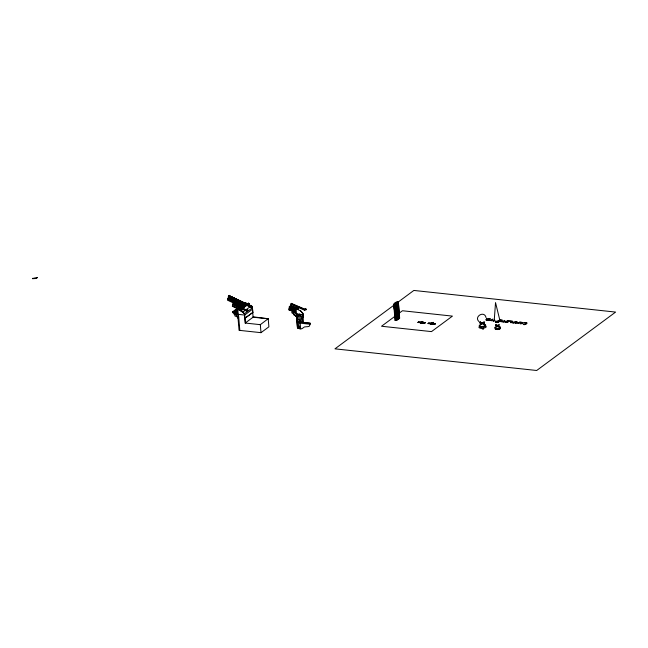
<?xml version="1.0" encoding="UTF-8"?>
<svg xmlns="http://www.w3.org/2000/svg" width="648" height="648" viewBox="0 0 648 648"><rect width="100%" height="100%" fill="white"/><g stroke="black" fill="none" stroke-linecap="round" stroke-linejoin="round"><path stroke-width="0.97" d="M229.198 295.804L229.173 295.318L228.768 295.861M252.088 306.747C252.364 305.597 251.108 307.282 252.137 306.366L228.906 295.618L246.937 304.293M252.266 306.763L250.46 305.969M240.724 310.465L239.865 310.011L240.351 308.197L239.93 309.768L232.34 306.18L233.029 303.596L246.734 310.084M247.755 304.187L245.649 302.972L245.624 303.386M304.268 322.542L310.206 323.287A12.369 10.133 53.5 0 1 310.109 324.227L309.436 325.968A2.479 2.033 53.5 0 1 308.821 326.446L307.508 326.689A19.764 16.192 53.5 0 1 307.006 326.697L304.657 326.9A3.953 3.24 53.5 0 0 304.212 327.078L302.227 328.528A4.026 3.297 53.5 0 1 300.688 328.868L300.656 328.876A6.342 5.192 53.5 0 1 299.465 328.682L300.17 323.158L300.656 328.876M494.23 320.501L495.526 302.592L499.794 320.007L501.86 320.258L501.074 320.841L498.92 320.703L500.847 321.003L500.28 321.424L497.98 321.343A1.685 0.583 -4.8 0 1 498.571 322.178A1.685 0.583 -4.8 0 1 496.133 322.502A1.685 0.583 -4.8 0 1 495.914 321.659M228.89 295.715L245.665 303.977L228.882 295.974L227.594 300.202L240.319 306.156M393.854 304.309L395.564 320.541L396.997 320.266L396.309 320.242L394.964 304.236L395.653 304.26L395.231 304.285M298.655 307.662L298.266 309.25L297.424 308.894L297.78 307.29M297.772 308.537L297.95 307.751M298.015 309.145L298.121 308.683L290.701 305.5M298.21 309.501L298.623 307.646M304.803 310.295L305.184 308.804L306.018 308.78L306.269 309.801L305.467 308.804L304.949 310.36L290.96 304.358M241.68 306.204L227.578 299.481L241.745 306.156M228.339 296.719L228.558 296.371M251.659 306.812L251.213 307.63L251.651 306.747M239.995 309.59L240.108 309.169M240.959 310.497L241.178 309.266M247.884 303.734L247.998 303.329M248.848 304.657L249.156 303.491M239.096 309.38L239.517 307.8M239.46 309.039L239.671 308.262M239.687 309.655L239.801 309.201L232.462 305.726M240.286 308.845L248.524 303.167L240.554 309.331L241.048 309.558M240.789 310.465L241.121 309.29M246.467 311.097L246.912 309.631L247.787 309.671L247.965 310.667L247.172 309.655L246.613 311.161L232.762 304.601M249.01 303.45L248.662 304.633M228.363 296.663L228.679 296.339L251.554 307.249L228.598 296.306M228.031 299.141L228.29 298.177L245.074 306.18M228.161 299.044L228.42 298.08L245.203 306.083M245.624 304.536L245.268 305.848L228.485 297.837L229.173 295.472M228.866 297.748L228.485 297.837M240.141 309.647L248.524 303.167M251.173 305.888L249.31 305.119M228.841 295.772L251.708 306.682M430.628 324.186L431.106 323.668M499.778 320.015L502.508 320.136L500.483 321.635L497.98 321.343M398.196 302.235L396.479 303.612L395.628 303.515L396.973 319.529L397.823 319.618L399.67 318.257L398.318 301.822L399.541 318.241L399.476 317.698M393.944 304.293L394.81 304.422M420.512 323.004L420.989 322.639L417.968 322.348M229.036 295.593L245.819 303.596M242.757 305.613L243.308 304.649M295.942 308.432L296.185 308.634M423.12 322.218L422.261 322.21L422.78 321.773M243.154 304.965L242.943 304.925M395.159 320.355L395.855 320.476M420.406 323.036L421.2 323.166M432.799 322.923L432.062 323.239L432.661 322.834M245.341 303.523L245.989 302.843M295.772 308.934L296.428 308.254M397.013 303.11L398.488 319.132L397.135 302.697L395.175 302.908M397.67 302.624L399.144 318.646L397.791 302.211L395.831 302.422M398.358 319.116L398.261 318.557M399.014 318.63L398.868 318.055M396.876 320.266L395.507 303.394L396.025 303.005L396.924 319.496M396.851 319.399L397.37 319.01M228.29 298.177L227.845 298.509L243.737 306.091M239.201 306.828L242.36 304.487M238.699 317.107L236.901 315.924A1.158 0.948 53.5 0 1 236.002 315.025L235.937 314.782A1.499 1.223 53.5 0 0 234.754 313.535L234.673 312.555L236.334 312.733L237.865 314.321L238.221 318.557L236.666 316.354L235.078 316.184L234.454 314.191A0.98 0.81 53.5 0 1 233.604 313.47A1.272 1.045 53.5 0 0 232.575 312.611L232.511 311.866L237.249 308.359M234.941 310.862L236.52 309.687M238.561 308.391L243.292 304.892M232.511 311.866L234.049 312.028L237.2 309.695M240.157 307.484L243.324 305.151M245.957 303.475L245.138 305.945L228.355 297.934M234.673 312.555L237.824 310.214M249.156 303.507L239.946 310.262L244.418 313.705L244.725 315.05M246.572 305.475L241.007 309.704L240.222 309.339M250.331 306.561L243.227 311.818L237.8 309.242M251.213 306.69L252.396 307.824L244.418 313.705L245.195 323.044L260.326 324.664L268.207 318.719L268.888 326.827L260.998 332.667L239.063 330.318L237.946 316.994M234.049 312.028L236.002 314.126L244.628 315.05L252.518 309.209L252.307 307.865L251.149 306.755M252.89 312.417L244.895 318.249L252.89 312.417L252.396 307.824M245.195 323.044L253.085 317.204L268.215 318.824M393.798 304.358L395.644 320.29M395.604 315.333L395.815 320.476L394.454 304.471L395.628 303.515M396.284 303.029L395.758 303.418L396.617 303.515L397.961 319.521L397.103 319.432L397.629 319.043M395.142 304.293L334.951 348.843L536.698 370.486L615.6 312.085L413.853 290.442L397.58 302.486M395.207 316.111L381.518 326.244L431.495 331.606L452.434 316.111L402.449 310.748L399.233 313.13M395.523 320.161L394.98 320.031M420.366 322.599L420.787 322.291M420.625 322.631L421.046 322.315M421.232 322.429L421.662 322.161M421.953 322.186L420.779 322.988M421.273 322.024L422.869 321.724L422.318 322.137M422.204 322.218L421.208 323.036M421.07 323.166L422.156 322.931M421.872 322.736L421.33 323.109M422.496 322.25L425.242 322.769M422.164 322.793L422.585 322.485M422.415 322.826L422.836 322.51M430.458 323.684L430.88 323.376M431.147 323.263L433.561 322.348M430.709 323.708L431.131 323.401M431.349 323.498L431.746 323.239M432.046 323.271L430.863 324.073M432.159 323.141L432.961 322.809L431.341 323.101M431.155 324.243L433.261 323.312L433.609 322.477M430.466 324.162L432.07 324.105M432.038 323.781L431.617 324.024L434.751 324.275L435.497 323.725L432.111 323.028M432.248 323.879L432.67 323.563M432.508 323.903L432.929 323.595M485.976 319.464L487.215 318.492L486.753 318.524M494.764 320.023L493.209 321.222L493.671 321.197M395.029 320.072L393.676 304.017L394.219 304.123L395.604 320.452L394.211 304.439M396.066 320.436L396.576 320.29M422.577 321.748L422.067 322.105M431.39 324.211L431.884 324.081M431.957 323.814L434.905 324.162M421.014 323.231L420.544 323.214M397.046 319.488L397.516 319.318M432.824 323.101L428.644 322.988L427.899 323.546L430.904 323.862M431.098 324.308L430.612 324.292M482.963 328.86L482.177 328.86M421.791 322.996L424.659 323.198L425.412 322.647L422.399 322.323M394.438 304.471L393.984 304.414L395.369 303.491L394.519 303.402L396.357 302.033L398.318 301.822M395.507 303.394L394.648 303.305L394.818 305.305M394.624 304.422L395.985 320.46M421.645 322.169L418.559 321.91L417.806 322.461L420.819 322.785M418.389 322.032L421.394 322.356M428.474 323.117L431.479 323.441M432.321 323.53L435.326 323.854M421.816 322.761L424.821 323.077M428.053 323.425L431.066 323.749M296.541 313.891L302.851 314.564L303.523 322.566M252.518 309.209L253.085 317.204M296.549 313.932L295.642 313.834L295.164 308.197L289.389 306.253L288.903 309.987L295.504 312.206M296.314 314.126L296.914 314.191M296.452 315.77L297.051 315.835M303.256 317.698L302.738 313.251L302.851 314.564M297.238 317.925L302.276 318.468M268.207 318.719L253.157 316.84M310.1 324.227L297.651 322.89L299.465 328.682M291.819 311.955L291.908 312.944A2.511 2.057 53.5 0 1 292.993 313.47A1.385 1.134 53.5 0 1 293.568 314.337A1.077 0.883 53.5 0 0 294.014 315.009A1.944 1.596 53.5 0 0 294.864 315.414L296.517 316.564L297.497 327.953A18.241 14.944 53.5 0 0 298.031 328.188L298.096 328.212A11.915 9.761 53.5 0 0 299.246 328.625M245.495 322.963L244.628 315.05M296.12 308.821L290.547 306.212L290.053 308.432L295.375 310.708M289.073 308.715L295.391 310.846M288.943 309.679L295.48 311.882M305.03 309.274L291.187 303.337L290.604 305.969L297.424 308.894M291.122 303.629L304.965 309.566M290.636 305.816L298.048 308.999M298.283 309.809L300.526 310.87L302.721 313.211L300.607 310.821M290.328 307.201L295.261 309.315M290.118 308.132L295.35 310.376M244.725 302.738L245.657 303.134M248.443 303.491L248.937 303.718M248.111 303.499L248.897 303.863M232.948 303.88L246.661 310.376M232.373 306.034L239.72 309.509M248.905 304.763L251.141 305.824M245.689 303.402L247.496 304.26M241.016 310.603L243.251 311.664M228.38 296.614L251.254 307.525M227.91 298.266L244.693 306.269M237.865 309.056L239.865 310.011M239.93 310.303L242.15 311.396L244.507 313.664M294.176 312.214L296.29 313.859L297.473 327.945M482.72 328.609L483.319 329.233M479.253 321.821C473.234 316.953 484.323 310.003 486.049 317.569M295.715 308.181L296.492 309.007M245.276 302.77L246.054 303.596M302.827 313.251L303.11 314.855M396.479 303.612L397.823 319.618M395.628 306.496L396.041 311.494M396.212 313.494L396.714 319.496M394.932 307.322L395.353 312.328M310.206 323.182L297.57 321.926L302.389 319.804L297.343 319.262L302.616 322.469L301.944 314.466L297.124 316.597L302.162 317.131L296.897 313.924L298.096 328.212M296.76 314.175L296.897 315.819M296.735 315.803L296.598 314.159L294.816 312.279L293.099 312.093L293.18 313.081A1.499 1.223 53.5 0 1 294.386 314.418A1.158 0.948 53.5 0 0 295.326 315.463L295.366 315.908M296.104 308.594L296.573 315.787M260.318 324.559L260.998 332.667M238.472 314.385L239.817 330.399M238.221 314.361L237.767 308.975L236.836 308.578L237.265 313.697M296.33 316.524A1.061 0.867 53.5 0 1 295.618 315.932M497.899 321.019A1.685 0.583 -4.8 0 1 498.539 321.797A1.685 0.583 -4.8 0 1 496.101 322.129A1.685 0.583 -4.8 0 1 495.89 321.286M499.365 319.561A2.795 0.964 -4.8 0 1 497.129 321.214A2.795 0.964 -4.8 0 1 494.537 319.991M500.159 328.188A2.568 0.883 -4.8 0 1 499.357 329.192A2.568 0.883 -4.8 0 1 496.53 329.508M495.987 329.419A2.568 0.883 -4.8 0 1 495.153 328.86M499.924 327.159A2.714 0.94 -4.8 0 1 499.098 328.52A2.714 0.94 -4.8 0 1 495.364 328.504A2.714 0.94 -4.8 0 1 496.198 327.151M498.231 326.876A2.714 0.94 -4.8 0 1 498.895 326.908M498.199 326.446A2.714 0.94 -4.8 0 1 499.754 327.823A2.714 0.94 -4.8 0 1 495.218 328.018A2.714 0.94 -4.8 0 1 497.494 326.479M499.235 324.932A1.895 0.656 -4.8 0 1 497.024 325.928A1.895 0.656 -4.8 0 1 496.036 324.915M498.976 324.34A1.685 0.583 -4.8 0 1 497.016 325.231A1.685 0.583 -4.8 0 1 496.141 324.332M499.73 328.852A2.284 0.786 -4.8 0 1 497.81 329.419M496.174 329.33A2.284 0.786 -4.8 0 1 495.445 328.836M499.883 328.236A2.284 0.786 -4.8 0 1 499.932 328.641M485.676 326.09A3.686 1.272 -4.8 0 1 482.744 328.269A3.686 1.272 -4.8 0 1 479.326 326.657M485.182 325.15A3.191 1.102 -4.8 0 1 484.429 326.681A3.191 1.102 -4.8 0 1 480.144 326.867A3.191 1.102 -4.8 0 1 480.144 325.369M483.967 324.859A3.191 1.102 -4.8 0 1 484.647 324.972M483.133 324.227A3.2 1.102 -4.8 0 1 485.133 325.758A3.2 1.102 -4.8 0 1 479.917 326.219A3.2 1.102 -4.8 0 1 481.488 324.373M483.594 322.623A1.968 0.68 -4.8 0 1 483.821 323.522A1.968 0.68 -4.8 0 1 481.213 323.879A1.968 0.68 -4.8 0 1 480.524 323.036M483.886 322.307A1.968 0.68 -4.8 0 1 482.315 323.474A1.968 0.68 -4.8 0 1 480.492 322.607M484.396 322.372A2.284 0.786 -4.8 0 1 481.731 323.579A2.284 0.786 -4.8 0 1 480.549 322.364M484.283 321.991A2.195 0.761 -4.8 0 1 481.715 323.149A2.195 0.761 -4.8 0 1 480.581 321.983M483.926 321.724A1.855 0.64 -4.8 0 1 482.946 322.574A1.855 0.64 -4.8 0 1 480.605 322.51M480.403 322.372A1.855 0.64 -4.8 0 1 480.524 321.87M483.805 327.588A2.284 0.786 -4.8 0 1 483.262 327.718M481.043 327.71A2.284 0.786 -4.8 0 1 480.662 327.58M524.192 322.817C528.436 321.837 525.463 325.644 523.098 323.992C523.535 326.349 531.109 321.764 524.192 322.817M522.572 322.68C519.858 325.345 519.469 321.432 522.572 322.68M523.025 322.72C518.7 326.244 518.684 320.468 523.025 322.72M486.122 319.999L488.592 320.363L490.617 318.856L488.057 318.614L489.969 318.986L489.183 319.561L487.029 319.424L488.957 319.731L488.39 320.153L486.122 319.999M505.051 322.032L507.522 322.388L509.555 320.89L506.995 320.639L508.907 321.011L508.121 321.594L505.966 321.457L507.894 321.764L507.327 322.178L505.051 322.032M489.443 320.355L492.261 320.728L491.265 320.452L493.007 319.108L490.82 320.404L489.443 320.355M501.333 321.627L504.144 322.007L503.156 321.724L504.897 320.387L502.71 321.675L501.333 321.627M510.041 321.044L512.09 321.359L510.494 322.712L512.738 321.23L510.041 321.044M520.069 322.024L518.068 323.49L517.396 322.696C511.013 325.256 520.749 319.148 515.727 322.931L517.687 322.477L518.06 323.19L520.069 322.024M515.881 321.562L513.896 323.077L511.782 322.736L515.881 321.562M512.357 322.453L513.702 322.866L514.31 322.412L512.357 322.453M299.416 314.199L298.979 314.547L299.927 314.644L299.416 314.199M32.886 278.332L32.4 278.697L36.183 278.502L37.511 277.514L34.636 277.984A1.499 0.518 -4.8 0 1 32.886 278.332"/></g></svg>
